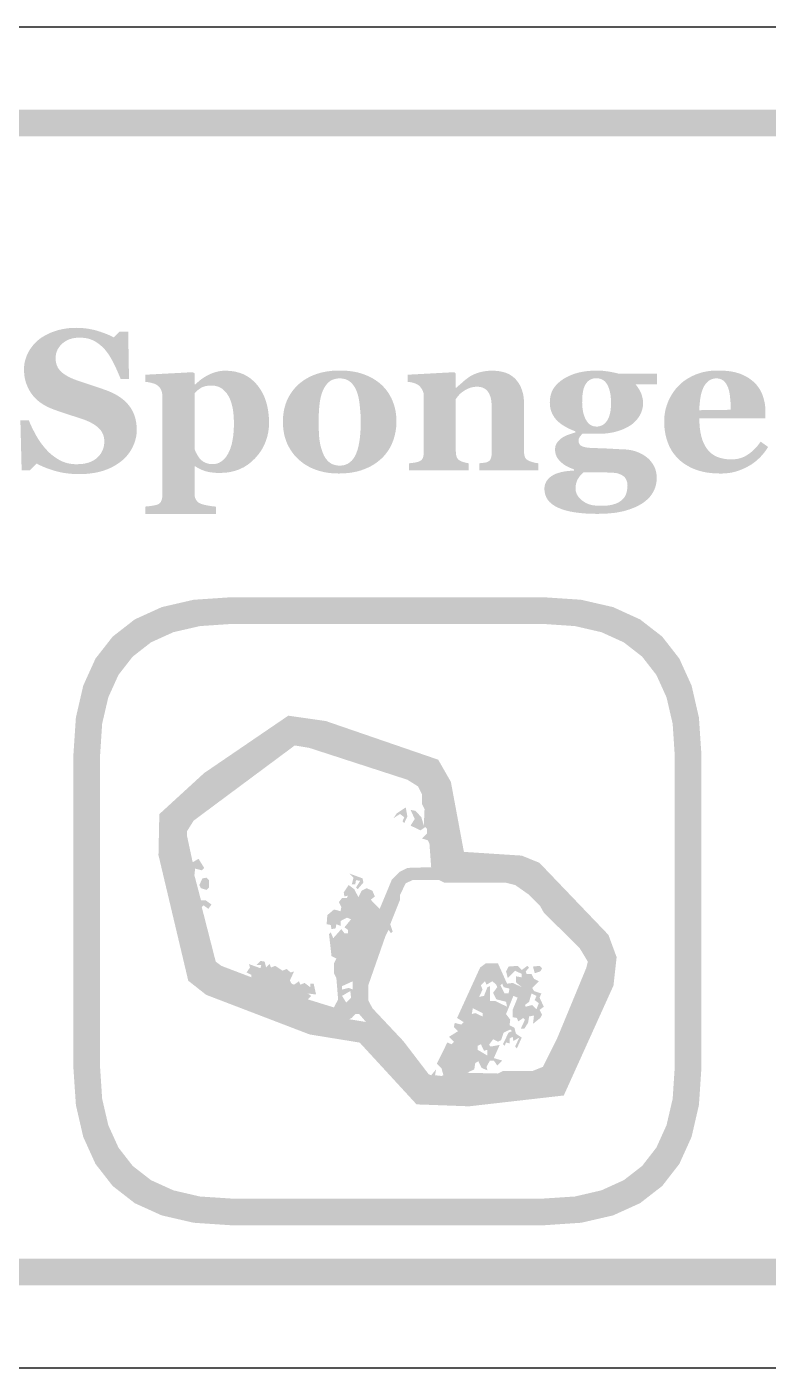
# Model space of a CAD drawing. Header units: millimetres. Extents: x 6 to 294, y 109 to 451.
# Drawn here: x 43 to 54.1, y 268.86 to 288.94 of the extents above; entities that cross this region are included whole.
import ezdxf

# ---------------------------------------------------------------- set-up
doc = ezdxf.new("R2010")
doc.units = ezdxf.units.MM
doc.layers.add('CUT', color=1, linetype='Continuous')
doc.layers.add('RASTER', color=7, linetype='Continuous')

msp = doc.modelspace()

# ---------------------------------------------------------------- hatches: boundary and pattern name
at = {"layer": 'RASTER'}
h = msp.add_hatch(color=7, dxfattribs=at)
h.paths.add_polyline_path([(7.2, 285.501), (7.234, 286.016), (7.337, 286.463), (7.509, 286.841), (7.75, 287.151), (8.059, 287.391), (8.438, 287.563), (8.884, 287.666), (9.4, 287.701), (66.6, 287.701), (67.116, 287.666), (67.563, 287.563), (67.941, 287.391), (68.25, 287.151), (68.491, 286.841), (68.663, 286.463), (68.766, 286.016), (68.8, 285.501), (68.8, 272.301), (68.766, 271.785), (68.663, 271.338), (68.491, 270.96), (68.25, 270.651), (67.941, 270.41), (67.563, 270.238), (67.116, 270.135), (66.6, 270.101), (9.4, 270.101), (8.884, 270.135), (8.438, 270.238), (8.059, 270.41), (7.75, 270.651), (7.509, 270.96), (7.337, 271.338), (7.234, 271.785), (7.2, 272.301)])
h.paths.add_polyline_path([(7.6, 285.501), (7.6, 272.301), (7.628, 271.879), (7.712, 271.513), (7.853, 271.204), (8.05, 270.951), (8.303, 270.754), (8.612, 270.613), (8.978, 270.529), (9.4, 270.501), (66.6, 270.501), (67.022, 270.529), (67.387, 270.613), (67.697, 270.754), (67.95, 270.951), (68.147, 271.204), (68.288, 271.513), (68.372, 271.879), (68.4, 272.301), (68.4, 285.501), (68.372, 285.923), (68.288, 286.288), (68.147, 286.598), (67.95, 286.851), (67.697, 287.048), (67.387, 287.188), (67.022, 287.273), (66.6, 287.301), (9.4, 287.301), (8.978, 287.273), (8.612, 287.188), (8.303, 287.048), (8.05, 286.851), (7.853, 286.598), (7.712, 286.288), (7.628, 285.923), (7.6, 285.501)], flags=0)
for points in [[(43.785, 282.245), (43.737, 282.246), (43.691, 282.248), (43.645, 282.252), (43.601, 282.257), (43.557, 282.263), (43.513, 282.271), (43.471, 282.281), (43.429, 282.292), (43.389, 282.304), (43.35, 282.317), (43.313, 282.33), (43.277, 282.343), (43.243, 282.357), (43.211, 282.372), (43.18, 282.387), (43.15, 282.403), (43.049, 282.301), (42.925, 282.301), (42.906, 283.052), (43.032, 283.052), (43.043, 283.025), (43.054, 282.998), (43.067, 282.97), (43.08, 282.942), (43.094, 282.914), (43.109, 282.885), (43.124, 282.856), (43.14, 282.827), (43.157, 282.797), (43.174, 282.769), (43.192, 282.741), (43.211, 282.714), (43.231, 282.688), (43.251, 282.663), (43.271, 282.638), (43.292, 282.614), (43.315, 282.59), (43.338, 282.567), (43.362, 282.546), (43.387, 282.525), (43.412, 282.506), (43.438, 282.488), (43.465, 282.471), (43.492, 282.455), (43.521, 282.44), (43.55, 282.428), (43.581, 282.417), (43.612, 282.408), (43.645, 282.402), (43.679, 282.397), (43.715, 282.394), (43.751, 282.393), (43.799, 282.395), (43.845, 282.399), (43.887, 282.407), (43.927, 282.417), (43.964, 282.431), (43.997, 282.448), (44.028, 282.468), (44.056, 282.49), (44.081, 282.516), (44.103, 282.542), (44.121, 282.571), (44.136, 282.601), (44.148, 282.632), (44.156, 282.665), (44.161, 282.7), (44.163, 282.736), (44.161, 282.766), (44.157, 282.794), (44.15, 282.822), (44.14, 282.848), (44.127, 282.873), (44.112, 282.896), (44.094, 282.919), (44.073, 282.94), (44.048, 282.961), (44.021, 282.98), (43.991, 282.999), (43.958, 283.017), (43.921, 283.035), (43.882, 283.052), (43.839, 283.068), (43.793, 283.083), (43.763, 283.093), (43.733, 283.102), (43.704, 283.112), (43.675, 283.121), (43.647, 283.13), (43.62, 283.139), (43.593, 283.148), (43.567, 283.156), (43.542, 283.165), (43.516, 283.173), (43.491, 283.182), (43.467, 283.19), (43.443, 283.199), (43.419, 283.208), (43.396, 283.216), (43.373, 283.225), (43.322, 283.247), (43.275, 283.271), (43.231, 283.298), (43.19, 283.327), (43.153, 283.358), (43.119, 283.391), (43.089, 283.426), (43.062, 283.464), (43.038, 283.503), (43.017, 283.544), (43, 283.585), (42.985, 283.628), (42.974, 283.672), (42.966, 283.717), (42.962, 283.764), (42.96, 283.811), (42.961, 283.841), (42.963, 283.871), (42.967, 283.901), (42.973, 283.93), (42.981, 283.959), (42.99, 283.988), (43, 284.017), (43.013, 284.045), (43.027, 284.072), (43.042, 284.099), (43.059, 284.126), (43.078, 284.151), (43.097, 284.176), (43.119, 284.2), (43.142, 284.223), (43.167, 284.246), (43.192, 284.267), (43.218, 284.286), (43.247, 284.304), (43.277, 284.322), (43.309, 284.338), (43.342, 284.354), (43.377, 284.369), (43.414, 284.382), (43.452, 284.395), (43.491, 284.405), (43.531, 284.414), (43.572, 284.422), (43.613, 284.428), (43.655, 284.432), (43.698, 284.434), (43.742, 284.435), (43.785, 284.434), (43.827, 284.432), (43.869, 284.428), (43.91, 284.423), (43.95, 284.416), (43.989, 284.408), (44.028, 284.399), (44.066, 284.387), (44.103, 284.376), (44.137, 284.364), (44.17, 284.352), (44.201, 284.34), (44.229, 284.328), (44.256, 284.316), (44.281, 284.304), (44.303, 284.292), (44.393, 284.379), (44.52, 284.379), (44.532, 283.67), (44.406, 283.67), (44.395, 283.699), (44.383, 283.728), (44.371, 283.757), (44.358, 283.786), (44.345, 283.815), (44.331, 283.845), (44.317, 283.874), (44.302, 283.904), (44.288, 283.933), (44.272, 283.961), (44.257, 283.988), (44.242, 284.013), (44.226, 284.038), (44.21, 284.06), (44.194, 284.082), (44.177, 284.103), (44.159, 284.123), (44.14, 284.143), (44.12, 284.161), (44.1, 284.179), (44.079, 284.195), (44.057, 284.211), (44.035, 284.225), (44.012, 284.238), (43.988, 284.25), (43.963, 284.26), (43.937, 284.269), (43.91, 284.276), (43.882, 284.281), (43.853, 284.285), (43.823, 284.288), (43.792, 284.289), (43.753, 284.287), (43.717, 284.283), (43.681, 284.276), (43.648, 284.266), (43.617, 284.254), (43.587, 284.238), (43.559, 284.22), (43.533, 284.199), (43.51, 284.176), (43.49, 284.152), (43.472, 284.126), (43.458, 284.099), (43.447, 284.071), (43.439, 284.041), (43.435, 284.01), (43.433, 283.978), (43.434, 283.948), (43.439, 283.919), (43.445, 283.891), (43.455, 283.865), (43.467, 283.84), (43.482, 283.817), (43.5, 283.795), (43.52, 283.774), (43.544, 283.755), (43.57, 283.736), (43.599, 283.718), (43.632, 283.7), (43.667, 283.683), (43.706, 283.666), (43.747, 283.651), (43.792, 283.635), (43.819, 283.626), (43.846, 283.617), (43.874, 283.608), (43.901, 283.599), (43.929, 283.589), (43.957, 283.58), (43.985, 283.571), (44.013, 283.562), (44.041, 283.553), (44.068, 283.544), (44.094, 283.535), (44.12, 283.526), (44.144, 283.517), (44.168, 283.509), (44.192, 283.5), (44.214, 283.492), (44.265, 283.47), (44.314, 283.447), (44.359, 283.421), (44.401, 283.394), (44.44, 283.365), (44.475, 283.334), (44.508, 283.3), (44.537, 283.265), (44.563, 283.228), (44.585, 283.189), (44.604, 283.147), (44.62, 283.104), (44.632, 283.058), (44.641, 283.01), (44.646, 282.96), (44.647, 282.907), (44.646, 282.874), (44.644, 282.84), (44.639, 282.807), (44.632, 282.775), (44.623, 282.742), (44.612, 282.71), (44.599, 282.678), (44.584, 282.646), (44.568, 282.616), (44.55, 282.586), (44.531, 282.558), (44.51, 282.531), (44.489, 282.506), (44.465, 282.481), (44.441, 282.459), (44.415, 282.437), (44.385, 282.415), (44.354, 282.394), (44.322, 282.374), (44.288, 282.355), (44.254, 282.338), (44.218, 282.322), (44.181, 282.308), (44.144, 282.295), (44.104, 282.283), (44.063, 282.273), (44.021, 282.265), (43.977, 282.258), (43.931, 282.252), (43.884, 282.248), (43.835, 282.246), (43.785, 282.245)], [(50.658, 282.301), (49.776, 282.301), (49.776, 282.408), (49.783, 282.408), (49.791, 282.409), (49.798, 282.41), (49.807, 282.411), (49.815, 282.412), (49.824, 282.413), (49.834, 282.414), (49.843, 282.415), (49.853, 282.416), (49.862, 282.418), (49.87, 282.419), (49.878, 282.421), (49.885, 282.423), (49.892, 282.425), (49.898, 282.427), (49.903, 282.43), (49.911, 282.434), (49.918, 282.439), (49.924, 282.444), (49.93, 282.449), (49.935, 282.456), (49.94, 282.462), (49.944, 282.469), (49.947, 282.477), (49.95, 282.485), (49.953, 282.494), (49.955, 282.504), (49.957, 282.515), (49.959, 282.526), (49.96, 282.539), (49.96, 282.553), (49.96, 282.567), (49.96, 283.253), (49.96, 283.289), (49.957, 283.323), (49.953, 283.355), (49.947, 283.384), (49.939, 283.411), (49.93, 283.435), (49.918, 283.458), (49.906, 283.478), (49.891, 283.495), (49.875, 283.511), (49.857, 283.524), (49.838, 283.534), (49.817, 283.543), (49.794, 283.549), (49.77, 283.552), (49.744, 283.553), (49.729, 283.553), (49.715, 283.552), (49.701, 283.551), (49.687, 283.549), (49.674, 283.546), (49.66, 283.543), (49.647, 283.54), (49.635, 283.536), (49.622, 283.531), (49.609, 283.526), (49.597, 283.52), (49.585, 283.514), (49.572, 283.507), (49.56, 283.5), (49.548, 283.493), (49.536, 283.484), (49.525, 283.477), (49.515, 283.47), (49.506, 283.462), (49.497, 283.455), (49.489, 283.447), (49.481, 283.44), (49.474, 283.432), (49.468, 283.424), (49.461, 283.417), (49.455, 283.409), (49.449, 283.402), (49.444, 283.395), (49.439, 283.389), (49.434, 283.382), (49.429, 283.376), (49.424, 283.37), (49.424, 282.584), (49.425, 282.571), (49.425, 282.559), (49.426, 282.547), (49.428, 282.536), (49.43, 282.526), (49.433, 282.516), (49.436, 282.507), (49.439, 282.498), (49.443, 282.489), (49.447, 282.482), (49.453, 282.474), (49.458, 282.468), (49.465, 282.461), (49.472, 282.456), (49.479, 282.45), (49.487, 282.446), (49.493, 282.443), (49.5, 282.439), (49.507, 282.436), (49.514, 282.433), (49.521, 282.43), (49.529, 282.428), (49.537, 282.425), (49.546, 282.422), (49.555, 282.42), (49.563, 282.418), (49.572, 282.416), (49.581, 282.414), (49.589, 282.412), (49.598, 282.41), (49.606, 282.409), (49.615, 282.408), (49.615, 282.301), (48.724, 282.301), (48.724, 282.408), (48.733, 282.408), (48.742, 282.409), (48.752, 282.41), (48.761, 282.411), (48.77, 282.412), (48.779, 282.413), (48.789, 282.415), (48.798, 282.416), (48.807, 282.417), (48.816, 282.419), (48.825, 282.42), (48.833, 282.422), (48.84, 282.424), (48.848, 282.426), (48.855, 282.428), (48.862, 282.43), (48.873, 282.434), (48.883, 282.439), (48.893, 282.444), (48.901, 282.45), (48.909, 282.457), (48.916, 282.464), (48.921, 282.471), (48.926, 282.48), (48.93, 282.488), (48.934, 282.498), (48.937, 282.508), (48.939, 282.518), (48.941, 282.53), (48.943, 282.542), (48.944, 282.554), (48.944, 282.567), (48.944, 283.42), (48.943, 283.431), (48.942, 283.443), (48.941, 283.454), (48.938, 283.465), (48.935, 283.476), (48.931, 283.487), (48.926, 283.498), (48.92, 283.509), (48.914, 283.52), (48.908, 283.53), (48.901, 283.54), (48.893, 283.549), (48.885, 283.558), (48.877, 283.566), (48.868, 283.574), (48.859, 283.581), (48.852, 283.585), (48.845, 283.589), (48.837, 283.593), (48.829, 283.597), (48.82, 283.601), (48.812, 283.604), (48.802, 283.607), (48.792, 283.61), (48.782, 283.613), (48.772, 283.616), (48.761, 283.618), (48.75, 283.62), (48.739, 283.622), (48.727, 283.624), (48.716, 283.625), (48.704, 283.626), (48.704, 283.733), (49.402, 283.771), (49.424, 283.75), (49.424, 283.537), (49.43, 283.537), (49.441, 283.547), (49.452, 283.556), (49.463, 283.567), (49.476, 283.577), (49.488, 283.589), (49.502, 283.6), (49.515, 283.612), (49.53, 283.625), (49.544, 283.638), (49.559, 283.649), (49.572, 283.661), (49.586, 283.672), (49.6, 283.682), (49.613, 283.691), (49.626, 283.7), (49.638, 283.709), (49.652, 283.717), (49.667, 283.725), (49.684, 283.733), (49.701, 283.741), (49.719, 283.748), (49.738, 283.755), (49.759, 283.762), (49.78, 283.769), (49.802, 283.774), (49.825, 283.779), (49.848, 283.784), (49.871, 283.787), (49.895, 283.79), (49.919, 283.792), (49.943, 283.793), (49.968, 283.793), (50.026, 283.791), (50.08, 283.785), (50.13, 283.774), (50.177, 283.76), (50.22, 283.741), (50.259, 283.717), (50.294, 283.69), (50.326, 283.658), (50.354, 283.623), (50.378, 283.585), (50.399, 283.544), (50.415, 283.5), (50.429, 283.454), (50.438, 283.405), (50.443, 283.353), (50.445, 283.298), (50.445, 282.581), (50.446, 282.567), (50.446, 282.555), (50.448, 282.543), (50.449, 282.532), (50.452, 282.521), (50.454, 282.512), (50.458, 282.503), (50.461, 282.494), (50.466, 282.486), (50.471, 282.479), (50.477, 282.472), (50.484, 282.465), (50.492, 282.459), (50.501, 282.453), (50.511, 282.448), (50.521, 282.443), (50.528, 282.44), (50.534, 282.438), (50.541, 282.435), (50.548, 282.433), (50.555, 282.43), (50.563, 282.428), (50.571, 282.425), (50.579, 282.422), (50.588, 282.42), (50.597, 282.418), (50.607, 282.416), (50.616, 282.414), (50.626, 282.412), (50.636, 282.41), (50.647, 282.409), (50.658, 282.408)]]:
    msp.add_hatch(color=7, dxfattribs=at).paths.add_polyline_path(points)
h = msp.add_hatch(color=7, dxfattribs=at)
h.paths.add_polyline_path([(46.628, 283.014), (46.625, 282.938), (46.615, 282.865), (46.599, 282.795), (46.576, 282.727), (46.547, 282.662), (46.512, 282.6), (46.47, 282.541), (46.421, 282.484), (46.368, 282.432), (46.311, 282.387), (46.251, 282.349), (46.187, 282.318), (46.12, 282.294), (46.05, 282.277), (45.976, 282.266), (45.898, 282.263), (45.864, 282.263), (45.831, 282.264), (45.8, 282.267), (45.771, 282.27), (45.743, 282.274), (45.717, 282.279), (45.693, 282.285), (45.67, 282.291), (45.648, 282.299), (45.628, 282.306), (45.608, 282.314), (45.59, 282.323), (45.572, 282.332), (45.555, 282.341), (45.54, 282.351), (45.525, 282.361), (45.513, 282.361), (45.513, 281.949), (45.514, 281.937), (45.515, 281.924), (45.516, 281.913), (45.519, 281.901), (45.522, 281.89), (45.526, 281.88), (45.531, 281.87), (45.536, 281.86), (45.542, 281.851), (45.548, 281.842), (45.555, 281.834), (45.563, 281.827), (45.571, 281.82), (45.58, 281.814), (45.59, 281.809), (45.6, 281.804), (45.61, 281.8), (45.621, 281.796), (45.634, 281.793), (45.647, 281.789), (45.662, 281.785), (45.677, 281.782), (45.694, 281.778), (45.712, 281.775), (45.729, 281.772), (45.746, 281.769), (45.763, 281.766), (45.778, 281.764), (45.793, 281.762), (45.807, 281.761), (45.82, 281.76), (45.833, 281.759), (45.833, 281.65), (44.775, 281.65), (44.775, 281.759), (44.784, 281.76), (44.794, 281.761), (44.805, 281.762), (44.816, 281.763), (44.828, 281.764), (44.841, 281.766), (44.854, 281.768), (44.867, 281.77), (44.881, 281.772), (44.893, 281.774), (44.905, 281.776), (44.916, 281.778), (44.926, 281.78), (44.935, 281.782), (44.943, 281.784), (44.951, 281.787), (44.962, 281.791), (44.972, 281.796), (44.982, 281.802), (44.99, 281.808), (44.998, 281.816), (45.004, 281.824), (45.01, 281.832), (45.014, 281.842), (45.018, 281.851), (45.022, 281.862), (45.025, 281.872), (45.027, 281.883), (45.029, 281.894), (45.03, 281.906), (45.031, 281.918), (45.031, 281.93), (45.031, 283.429), (45.03, 283.441), (45.028, 283.452), (45.026, 283.463), (45.023, 283.474), (45.02, 283.485), (45.017, 283.495), (45.013, 283.504), (45.009, 283.514), (45.004, 283.523), (44.998, 283.531), (44.992, 283.54), (44.985, 283.548), (44.977, 283.556), (44.969, 283.564), (44.96, 283.571), (44.951, 283.578), (44.943, 283.583), (44.935, 283.587), (44.926, 283.591), (44.917, 283.596), (44.907, 283.599), (44.896, 283.603), (44.885, 283.606), (44.873, 283.61), (44.861, 283.613), (44.849, 283.615), (44.837, 283.618), (44.825, 283.62), (44.813, 283.622), (44.801, 283.624), (44.79, 283.625), (44.778, 283.626), (44.778, 283.733), (45.491, 283.771), (45.513, 283.752), (45.513, 283.59), (45.525, 283.587), (45.549, 283.611), (45.575, 283.633), (45.6, 283.654), (45.627, 283.674), (45.654, 283.692), (45.682, 283.709), (45.71, 283.725), (45.74, 283.739), (45.769, 283.752), (45.798, 283.763), (45.828, 283.772), (45.857, 283.78), (45.886, 283.786), (45.915, 283.79), (45.944, 283.793), (45.973, 283.793), (46.047, 283.79), (46.117, 283.78), (46.183, 283.763), (46.245, 283.74), (46.302, 283.71), (46.356, 283.673), (46.406, 283.629), (46.452, 283.579), (46.493, 283.523), (46.529, 283.463), (46.559, 283.399), (46.584, 283.33), (46.603, 283.258), (46.617, 283.181), (46.625, 283.1), (46.628, 283.014)])
h.paths.add_polyline_path([(46.102, 283.008), (46.102, 283.036), (46.101, 283.063), (46.1, 283.089), (46.098, 283.116), (46.096, 283.142), (46.093, 283.168), (46.09, 283.193), (46.086, 283.219), (46.082, 283.243), (46.076, 283.267), (46.07, 283.291), (46.064, 283.314), (46.056, 283.336), (46.048, 283.357), (46.039, 283.378), (46.029, 283.398), (46.019, 283.417), (46.007, 283.435), (45.996, 283.453), (45.983, 283.469), (45.969, 283.484), (45.955, 283.498), (45.94, 283.512), (45.924, 283.524), (45.907, 283.535), (45.89, 283.544), (45.871, 283.553), (45.852, 283.559), (45.831, 283.564), (45.81, 283.568), (45.788, 283.57), (45.765, 283.571), (45.742, 283.57), (45.72, 283.569), (45.699, 283.566), (45.679, 283.563), (45.661, 283.558), (45.644, 283.552), (45.628, 283.546), (45.613, 283.538), (45.599, 283.529), (45.585, 283.52), (45.572, 283.51), (45.559, 283.5), (45.547, 283.489), (45.535, 283.477), (45.524, 283.465), (45.513, 283.452), (45.513, 282.622), (45.516, 282.614), (45.519, 282.606), (45.522, 282.597), (45.526, 282.588), (45.53, 282.578), (45.535, 282.568), (45.541, 282.557), (45.547, 282.546), (45.553, 282.535), (45.559, 282.524), (45.566, 282.514), (45.572, 282.505), (45.578, 282.496), (45.584, 282.487), (45.59, 282.479), (45.597, 282.472), (45.606, 282.463), (45.616, 282.454), (45.626, 282.445), (45.636, 282.438), (45.646, 282.431), (45.657, 282.424), (45.669, 282.419), (45.68, 282.414), (45.692, 282.409), (45.704, 282.405), (45.717, 282.402), (45.729, 282.399), (45.742, 282.397), (45.755, 282.396), (45.769, 282.395), (45.783, 282.395), (45.818, 282.397), (45.852, 282.404), (45.883, 282.416), (45.913, 282.434), (45.941, 282.455), (45.968, 282.482), (45.992, 282.514), (46.015, 282.551), (46.035, 282.592), (46.053, 282.638), (46.068, 282.688), (46.08, 282.743), (46.09, 282.802), (46.097, 282.867), (46.101, 282.935), (46.102, 283.008)], flags=0)
h = msp.add_hatch(color=7, dxfattribs=at)
h.paths.add_polyline_path([(48.313, 283.581), (48.339, 283.555), (48.363, 283.528), (48.387, 283.5), (48.408, 283.47), (48.428, 283.439), (48.446, 283.407), (48.463, 283.374), (48.478, 283.339), (48.491, 283.304), (48.503, 283.268), (48.513, 283.231), (48.521, 283.193), (48.527, 283.154), (48.532, 283.115), (48.534, 283.075), (48.535, 283.035), (48.534, 282.994), (48.532, 282.955), (48.527, 282.915), (48.521, 282.877), (48.513, 282.839), (48.503, 282.801), (48.492, 282.764), (48.479, 282.728), (48.464, 282.692), (48.447, 282.658), (48.429, 282.625), (48.409, 282.594), (48.388, 282.564), (48.365, 282.535), (48.34, 282.507), (48.314, 282.481), (48.284, 282.454), (48.253, 282.429), (48.221, 282.406), (48.187, 282.384), (48.152, 282.364), (48.115, 282.345), (48.077, 282.328), (48.038, 282.313), (47.997, 282.299), (47.955, 282.287), (47.911, 282.277), (47.866, 282.269), (47.819, 282.262), (47.771, 282.258), (47.722, 282.255), (47.671, 282.254), (47.627, 282.255), (47.583, 282.257), (47.541, 282.261), (47.499, 282.267), (47.459, 282.274), (47.419, 282.283), (47.38, 282.293), (47.342, 282.305), (47.305, 282.319), (47.269, 282.334), (47.234, 282.351), (47.201, 282.369), (47.168, 282.389), (47.136, 282.411), (47.106, 282.434), (47.076, 282.459), (47.049, 282.484), (47.023, 282.511), (46.999, 282.539), (46.977, 282.569), (46.955, 282.6), (46.936, 282.632), (46.917, 282.666), (46.9, 282.701), (46.885, 282.738), (46.872, 282.776), (46.861, 282.814), (46.852, 282.854), (46.845, 282.895), (46.84, 282.937), (46.837, 282.98), (46.836, 283.024), (46.837, 283.068), (46.839, 283.11), (46.844, 283.151), (46.85, 283.191), (46.858, 283.229), (46.868, 283.266), (46.879, 283.302), (46.892, 283.337), (46.907, 283.371), (46.924, 283.404), (46.943, 283.436), (46.963, 283.467), (46.985, 283.497), (47.009, 283.526), (47.034, 283.554), (47.062, 283.581), (47.089, 283.606), (47.119, 283.629), (47.15, 283.651), (47.183, 283.672), (47.217, 283.691), (47.253, 283.709), (47.29, 283.725), (47.329, 283.74), (47.369, 283.753), (47.411, 283.765), (47.453, 283.774), (47.497, 283.782), (47.542, 283.788), (47.588, 283.793), (47.636, 283.796), (47.684, 283.796), (47.735, 283.796), (47.784, 283.793), (47.831, 283.788), (47.877, 283.782), (47.921, 283.774), (47.964, 283.765), (48.005, 283.753), (48.045, 283.74), (48.083, 283.725), (48.12, 283.709), (48.156, 283.691), (48.19, 283.672), (48.223, 283.651), (48.254, 283.629), (48.284, 283.606), (48.313, 283.581)])
h.paths.add_polyline_path([(47.938, 282.566), (47.945, 282.587), (47.953, 282.609), (47.959, 282.632), (47.966, 282.657), (47.971, 282.682), (47.976, 282.709), (47.981, 282.736), (47.985, 282.765), (47.989, 282.795), (47.992, 282.826), (47.994, 282.858), (47.997, 282.892), (47.998, 282.927), (48, 282.962), (48, 282.999), (48, 283.038), (48, 283.064), (48, 283.091), (47.998, 283.119), (47.997, 283.147), (47.995, 283.177), (47.992, 283.208), (47.989, 283.239), (47.986, 283.272), (47.982, 283.304), (47.978, 283.334), (47.973, 283.363), (47.968, 283.39), (47.962, 283.415), (47.956, 283.438), (47.949, 283.46), (47.942, 283.48), (47.933, 283.502), (47.923, 283.524), (47.912, 283.544), (47.9, 283.562), (47.887, 283.58), (47.874, 283.596), (47.86, 283.611), (47.844, 283.625), (47.828, 283.637), (47.811, 283.648), (47.793, 283.657), (47.774, 283.665), (47.754, 283.67), (47.733, 283.674), (47.71, 283.677), (47.687, 283.678), (47.662, 283.677), (47.638, 283.674), (47.615, 283.67), (47.593, 283.663), (47.573, 283.655), (47.554, 283.646), (47.537, 283.634), (47.521, 283.621), (47.506, 283.606), (47.491, 283.59), (47.478, 283.573), (47.466, 283.555), (47.454, 283.536), (47.443, 283.516), (47.434, 283.495), (47.425, 283.473), (47.417, 283.451), (47.411, 283.429), (47.404, 283.406), (47.399, 283.382), (47.394, 283.357), (47.389, 283.331), (47.386, 283.305), (47.382, 283.277), (47.38, 283.249), (47.377, 283.22), (47.375, 283.192), (47.374, 283.163), (47.372, 283.133), (47.371, 283.104), (47.371, 283.074), (47.371, 283.043), (47.371, 283.004), (47.371, 282.967), (47.372, 282.931), (47.373, 282.898), (47.375, 282.865), (47.376, 282.835), (47.378, 282.806), (47.381, 282.779), (47.384, 282.753), (47.388, 282.727), (47.393, 282.7), (47.398, 282.674), (47.405, 282.648), (47.413, 282.622), (47.421, 282.595), (47.431, 282.569), (47.44, 282.547), (47.449, 282.526), (47.46, 282.506), (47.472, 282.488), (47.484, 282.47), (47.498, 282.454), (47.512, 282.439), (47.527, 282.425), (47.544, 282.413), (47.561, 282.402), (47.579, 282.393), (47.599, 282.386), (47.619, 282.38), (47.641, 282.376), (47.663, 282.373), (47.687, 282.373), (47.709, 282.373), (47.729, 282.376), (47.749, 282.379), (47.769, 282.385), (47.787, 282.392), (47.805, 282.4), (47.822, 282.41), (47.838, 282.422), (47.853, 282.435), (47.868, 282.449), (47.881, 282.465), (47.894, 282.482), (47.906, 282.501), (47.918, 282.521), (47.928, 282.543), (47.938, 282.566)], flags=0)
h = msp.add_hatch(color=7, dxfattribs=at)
h.paths.add_polyline_path([(52.435, 283.59), (52.112, 283.59), (52.126, 283.574), (52.139, 283.557), (52.151, 283.54), (52.162, 283.524), (52.173, 283.506), (52.182, 283.489), (52.19, 283.471), (52.198, 283.454), (52.205, 283.436), (52.21, 283.417), (52.215, 283.399), (52.219, 283.38), (52.223, 283.362), (52.225, 283.343), (52.226, 283.324), (52.227, 283.304), (52.226, 283.279), (52.223, 283.254), (52.219, 283.23), (52.213, 283.206), (52.205, 283.183), (52.196, 283.16), (52.185, 283.137), (52.172, 283.115), (52.158, 283.093), (52.143, 283.072), (52.127, 283.053), (52.11, 283.034), (52.091, 283.017), (52.072, 283), (52.052, 282.985), (52.03, 282.97), (52.007, 282.956), (51.984, 282.943), (51.959, 282.931), (51.933, 282.919), (51.907, 282.909), (51.879, 282.899), (51.85, 282.889), (51.821, 282.881), (51.79, 282.873), (51.759, 282.867), (51.728, 282.861), (51.696, 282.857), (51.663, 282.853), (51.629, 282.851), (51.595, 282.849), (51.56, 282.849), (51.321, 282.849), (51.317, 282.845), (51.312, 282.841), (51.308, 282.837), (51.303, 282.832), (51.298, 282.826), (51.293, 282.82), (51.288, 282.814), (51.282, 282.807), (51.277, 282.8), (51.273, 282.793), (51.27, 282.786), (51.267, 282.779), (51.264, 282.772), (51.263, 282.765), (51.262, 282.759), (51.261, 282.752), (51.262, 282.736), (51.264, 282.722), (51.268, 282.709), (51.274, 282.697), (51.281, 282.687), (51.29, 282.678), (51.3, 282.669), (51.313, 282.663), (51.327, 282.657), (51.343, 282.652), (51.363, 282.647), (51.385, 282.643), (51.409, 282.64), (51.436, 282.638), (51.466, 282.636), (51.499, 282.635), (51.532, 282.634), (51.565, 282.633), (51.599, 282.632), (51.633, 282.631), (51.666, 282.629), (51.7, 282.628), (51.734, 282.626), (51.768, 282.624), (51.801, 282.622), (51.831, 282.62), (51.859, 282.619), (51.885, 282.617), (51.908, 282.616), (51.929, 282.615), (51.947, 282.615), (51.963, 282.614), (51.984, 282.613), (52.005, 282.61), (52.026, 282.607), (52.047, 282.603), (52.069, 282.599), (52.09, 282.593), (52.11, 282.587), (52.131, 282.58), (52.152, 282.572), (52.172, 282.564), (52.191, 282.555), (52.209, 282.545), (52.227, 282.535), (52.244, 282.525), (52.261, 282.513), (52.276, 282.501), (52.293, 282.488), (52.309, 282.474), (52.324, 282.459), (52.338, 282.443), (52.351, 282.426), (52.364, 282.409), (52.376, 282.39), (52.388, 282.37), (52.398, 282.35), (52.407, 282.329), (52.414, 282.307), (52.421, 282.284), (52.425, 282.261), (52.429, 282.237), (52.431, 282.212), (52.432, 282.187), (52.431, 282.159), (52.428, 282.132), (52.424, 282.105), (52.418, 282.079), (52.411, 282.053), (52.402, 282.027), (52.391, 282.002), (52.378, 281.977), (52.364, 281.953), (52.348, 281.93), (52.33, 281.907), (52.311, 281.886), (52.289, 281.865), (52.266, 281.845), (52.241, 281.825), (52.215, 281.807), (52.185, 281.789), (52.154, 281.772), (52.122, 281.756), (52.088, 281.741), (52.052, 281.727), (52.015, 281.714), (51.977, 281.702), (51.937, 281.691), (51.896, 281.682), (51.852, 281.673), (51.805, 281.666), (51.756, 281.661), (51.705, 281.656), (51.651, 281.653), (51.595, 281.651), (51.537, 281.65), (51.443, 281.652), (51.356, 281.656), (51.274, 281.664), (51.198, 281.674), (51.127, 281.687), (51.063, 281.703), (51.004, 281.722), (50.951, 281.744), (50.904, 281.769), (50.863, 281.797), (50.828, 281.828), (50.8, 281.861), (50.778, 281.898), (50.763, 281.938), (50.753, 281.98), (50.75, 282.025), (50.752, 282.054), (50.757, 282.081), (50.765, 282.106), (50.777, 282.131), (50.792, 282.154), (50.811, 282.176), (50.833, 282.197), (50.858, 282.216), (50.887, 282.233), (50.92, 282.249), (50.957, 282.262), (50.997, 282.274), (51.041, 282.283), (51.089, 282.29), (51.14, 282.295), (51.195, 282.298), (51.195, 282.315), (51.163, 282.327), (51.132, 282.34), (51.103, 282.354), (51.075, 282.368), (51.05, 282.384), (51.027, 282.4), (51.005, 282.418), (50.985, 282.436), (50.967, 282.456), (50.952, 282.476), (50.939, 282.496), (50.929, 282.518), (50.92, 282.54), (50.914, 282.563), (50.911, 282.587), (50.91, 282.611), (50.91, 282.626), (50.912, 282.641), (50.914, 282.655), (50.917, 282.668), (50.921, 282.681), (50.927, 282.693), (50.933, 282.704), (50.94, 282.715), (50.947, 282.726), (50.956, 282.736), (50.965, 282.746), (50.974, 282.755), (50.984, 282.764), (50.994, 282.773), (51.005, 282.782), (51.017, 282.79), (51.027, 282.797), (51.038, 282.803), (51.05, 282.81), (51.062, 282.816), (51.075, 282.822), (51.088, 282.827), (51.102, 282.833), (51.116, 282.838), (51.131, 282.842), (51.144, 282.847), (51.157, 282.851), (51.17, 282.855), (51.182, 282.859), (51.193, 282.863), (51.204, 282.866), (51.214, 282.869), (51.214, 282.885), (51.167, 282.904), (51.122, 282.924), (51.081, 282.945), (51.043, 282.967), (51.008, 282.989), (50.977, 283.013), (50.948, 283.038), (50.924, 283.064), (50.902, 283.091), (50.883, 283.12), (50.867, 283.15), (50.854, 283.181), (50.844, 283.214), (50.836, 283.249), (50.832, 283.284), (50.831, 283.322), (50.834, 283.374), (50.843, 283.424), (50.858, 283.471), (50.88, 283.516), (50.908, 283.557), (50.942, 283.596), (50.983, 283.632), (51.029, 283.666), (51.08, 283.696), (51.135, 283.722), (51.193, 283.745), (51.254, 283.763), (51.319, 283.777), (51.387, 283.787), (51.458, 283.793), (51.532, 283.795), (51.557, 283.795), (51.582, 283.794), (51.606, 283.793), (51.63, 283.791), (51.654, 283.788), (51.678, 283.785), (51.701, 283.782), (51.725, 283.778), (51.747, 283.774), (51.769, 283.77), (51.788, 283.766), (51.807, 283.762), (51.824, 283.758), (51.839, 283.755), (51.853, 283.751), (51.866, 283.748), (52.435, 283.748)])
h.paths.add_polyline_path([(51.748, 283.31), (51.747, 283.352), (51.744, 283.391), (51.74, 283.429), (51.734, 283.464), (51.726, 283.496), (51.717, 283.527), (51.706, 283.555), (51.693, 283.581), (51.679, 283.604), (51.663, 283.625), (51.644, 283.642), (51.625, 283.656), (51.603, 283.667), (51.579, 283.674), (51.554, 283.679), (51.526, 283.681), (51.512, 283.68), (51.499, 283.679), (51.486, 283.677), (51.473, 283.674), (51.461, 283.67), (51.449, 283.665), (51.438, 283.66), (51.427, 283.654), (51.416, 283.646), (51.407, 283.639), (51.397, 283.63), (51.388, 283.62), (51.38, 283.61), (51.372, 283.599), (51.365, 283.588), (51.358, 283.575), (51.352, 283.562), (51.346, 283.549), (51.341, 283.535), (51.337, 283.521), (51.333, 283.506), (51.33, 283.491), (51.327, 283.475), (51.324, 283.459), (51.322, 283.442), (51.32, 283.425), (51.319, 283.408), (51.318, 283.391), (51.317, 283.374), (51.316, 283.357), (51.316, 283.339), (51.315, 283.322), (51.316, 283.283), (51.319, 283.246), (51.323, 283.21), (51.329, 283.176), (51.337, 283.145), (51.347, 283.114), (51.358, 283.086), (51.371, 283.06), (51.386, 283.036), (51.402, 283.015), (51.419, 282.997), (51.438, 282.983), (51.459, 282.971), (51.481, 282.963), (51.504, 282.959), (51.529, 282.957), (51.555, 282.958), (51.579, 282.963), (51.601, 282.97), (51.622, 282.98), (51.642, 282.993), (51.66, 283.009), (51.676, 283.028), (51.691, 283.049), (51.704, 283.074), (51.716, 283.1), (51.726, 283.129), (51.733, 283.161), (51.74, 283.194), (51.744, 283.231), (51.747, 283.269), (51.748, 283.31)], flags=0)
h.paths.add_polyline_path([(51.994, 282.08), (51.993, 282.092), (51.992, 282.104), (51.99, 282.117), (51.987, 282.129), (51.983, 282.142), (51.978, 282.154), (51.972, 282.166), (51.966, 282.178), (51.958, 282.19), (51.948, 282.202), (51.935, 282.213), (51.921, 282.223), (51.904, 282.233), (51.885, 282.242), (51.864, 282.25), (51.841, 282.258), (51.827, 282.26), (51.811, 282.262), (51.792, 282.264), (51.772, 282.266), (51.749, 282.267), (51.724, 282.268), (51.697, 282.269), (51.668, 282.27), (51.636, 282.271), (51.602, 282.271), (51.564, 282.272), (51.524, 282.272), (51.481, 282.273), (51.436, 282.273), (51.387, 282.273), (51.336, 282.273), (51.323, 282.262), (51.311, 282.25), (51.3, 282.238), (51.289, 282.225), (51.278, 282.212), (51.269, 282.198), (51.259, 282.184), (51.25, 282.169), (51.242, 282.154), (51.235, 282.137), (51.229, 282.12), (51.224, 282.103), (51.221, 282.084), (51.218, 282.065), (51.216, 282.045), (51.216, 282.024), (51.216, 282.015), (51.217, 282.005), (51.219, 281.995), (51.221, 281.985), (51.224, 281.975), (51.227, 281.965), (51.232, 281.954), (51.236, 281.943), (51.242, 281.932), (51.248, 281.922), (51.255, 281.911), (51.263, 281.901), (51.271, 281.891), (51.28, 281.881), (51.29, 281.871), (51.301, 281.861), (51.314, 281.851), (51.327, 281.841), (51.341, 281.832), (51.355, 281.823), (51.369, 281.815), (51.384, 281.808), (51.399, 281.801), (51.415, 281.795), (51.432, 281.789), (51.451, 281.784), (51.471, 281.78), (51.494, 281.777), (51.519, 281.774), (51.546, 281.772), (51.575, 281.771), (51.605, 281.771), (51.651, 281.772), (51.694, 281.775), (51.735, 281.781), (51.772, 281.789), (51.807, 281.799), (51.839, 281.812), (51.868, 281.827), (51.894, 281.844), (51.917, 281.863), (51.938, 281.886), (51.955, 281.911), (51.969, 281.939), (51.98, 281.97), (51.987, 282.004), (51.992, 282.04), (51.994, 282.08)], flags=0)
h = msp.add_hatch(color=7, dxfattribs=at)
h.paths.add_polyline_path([(54.099, 282.651), (54.085, 282.63), (54.072, 282.61), (54.057, 282.59), (54.042, 282.57), (54.026, 282.55), (54.01, 282.531), (53.993, 282.512), (53.975, 282.493), (53.956, 282.475), (53.937, 282.458), (53.918, 282.441), (53.897, 282.425), (53.876, 282.409), (53.855, 282.394), (53.833, 282.38), (53.81, 282.367), (53.785, 282.353), (53.761, 282.341), (53.736, 282.329), (53.711, 282.318), (53.687, 282.308), (53.662, 282.298), (53.637, 282.29), (53.612, 282.282), (53.586, 282.276), (53.56, 282.27), (53.532, 282.265), (53.504, 282.261), (53.474, 282.258), (53.444, 282.256), (53.413, 282.254), (53.381, 282.254), (53.328, 282.255), (53.276, 282.258), (53.227, 282.263), (53.179, 282.269), (53.133, 282.278), (53.089, 282.289), (53.047, 282.301), (53.007, 282.315), (52.968, 282.331), (52.931, 282.349), (52.896, 282.368), (52.863, 282.388), (52.831, 282.409), (52.801, 282.432), (52.773, 282.456), (52.747, 282.481), (52.722, 282.508), (52.699, 282.535), (52.677, 282.564), (52.657, 282.594), (52.639, 282.626), (52.622, 282.658), (52.607, 282.692), (52.594, 282.726), (52.582, 282.762), (52.571, 282.799), (52.563, 282.836), (52.556, 282.874), (52.55, 282.912), (52.546, 282.952), (52.544, 282.992), (52.543, 283.033), (52.544, 283.07), (52.546, 283.107), (52.551, 283.144), (52.557, 283.18), (52.564, 283.215), (52.574, 283.25), (52.585, 283.285), (52.598, 283.32), (52.612, 283.353), (52.628, 283.386), (52.646, 283.418), (52.664, 283.449), (52.685, 283.479), (52.706, 283.508), (52.729, 283.536), (52.754, 283.563), (52.78, 283.589), (52.807, 283.613), (52.836, 283.636), (52.867, 283.658), (52.899, 283.678), (52.933, 283.697), (52.968, 283.715), (53.005, 283.732), (53.044, 283.747), (53.083, 283.76), (53.124, 283.771), (53.166, 283.78), (53.209, 283.787), (53.253, 283.792), (53.298, 283.795), (53.344, 283.796), (53.394, 283.796), (53.442, 283.793), (53.488, 283.789), (53.531, 283.784), (53.572, 283.777), (53.611, 283.768), (53.647, 283.758), (53.681, 283.747), (53.713, 283.734), (53.744, 283.719), (53.774, 283.704), (53.802, 283.687), (53.828, 283.669), (53.853, 283.65), (53.877, 283.63), (53.899, 283.609), (53.92, 283.588), (53.938, 283.565), (53.956, 283.542), (53.972, 283.518), (53.986, 283.493), (53.999, 283.467), (54.011, 283.44), (54.021, 283.412), (54.03, 283.383), (54.038, 283.354), (54.044, 283.325), (54.05, 283.296), (54.054, 283.266), (54.057, 283.235), (54.058, 283.205), (54.059, 283.174), (54.059, 283.079), (53.069, 283.079), (53.071, 283.006), (53.076, 282.937), (53.085, 282.874), (53.098, 282.814), (53.114, 282.759), (53.134, 282.709), (53.157, 282.663), (53.185, 282.622), (53.216, 282.585), (53.251, 282.553), (53.291, 282.526), (53.334, 282.504), (53.382, 282.487), (53.435, 282.475), (53.491, 282.467), (53.552, 282.465), (53.586, 282.466), (53.619, 282.47), (53.652, 282.475), (53.683, 282.484), (53.713, 282.494), (53.743, 282.507), (53.772, 282.523), (53.8, 282.54), (53.827, 282.56), (53.853, 282.581), (53.878, 282.603), (53.902, 282.626), (53.925, 282.65), (53.946, 282.676), (53.967, 282.703), (53.987, 282.731)])
h.paths.add_polyline_path([(53.539, 283.208), (53.539, 283.23), (53.539, 283.252), (53.538, 283.274), (53.537, 283.297), (53.536, 283.319), (53.534, 283.342), (53.532, 283.365), (53.53, 283.388), (53.528, 283.41), (53.525, 283.432), (53.522, 283.452), (53.518, 283.472), (53.514, 283.49), (53.51, 283.507), (53.505, 283.523), (53.5, 283.539), (53.493, 283.555), (53.486, 283.571), (53.478, 283.585), (53.47, 283.599), (53.461, 283.611), (53.452, 283.623), (53.442, 283.633), (53.431, 283.643), (53.42, 283.651), (53.408, 283.658), (53.396, 283.664), (53.383, 283.669), (53.369, 283.673), (53.354, 283.676), (53.338, 283.677), (53.322, 283.678), (53.295, 283.676), (53.269, 283.671), (53.244, 283.662), (53.221, 283.649), (53.199, 283.633), (53.179, 283.613), (53.16, 283.59), (53.142, 283.563), (53.126, 283.533), (53.112, 283.498), (53.1, 283.459), (53.09, 283.416), (53.082, 283.369), (53.076, 283.317), (53.071, 283.261), (53.069, 283.202)], flags=0)
h = msp.add_hatch(color=7, dxfattribs=at)
h.paths.add_polyline_path([(43.7, 278.051), (43.737, 278.602), (43.847, 279.079), (44.03, 279.483), (44.288, 279.813), (44.618, 280.07), (45.022, 280.254), (45.499, 280.364), (46.05, 280.401), (50.75, 280.401), (51.301, 280.364), (51.778, 280.254), (52.182, 280.07), (52.513, 279.813), (52.77, 279.483), (52.953, 279.079), (53.063, 278.602), (53.1, 278.051), (53.1, 273.351), (53.063, 272.8), (52.953, 272.323), (52.77, 271.919), (52.513, 271.588), (52.182, 271.331), (51.778, 271.148), (51.301, 271.038), (50.75, 271.001), (46.05, 271.001), (45.499, 271.038), (45.022, 271.148), (44.618, 271.331), (44.288, 271.588), (44.03, 271.919), (43.847, 272.323), (43.737, 272.8), (43.7, 273.351)])
h.paths.add_polyline_path([(44.1, 278.051), (44.1, 273.351), (44.13, 272.894), (44.222, 272.498), (44.374, 272.163), (44.588, 271.888), (44.862, 271.675), (45.197, 271.523), (45.593, 271.431), (46.05, 271.401), (50.75, 271.401), (51.207, 271.431), (51.603, 271.523), (51.938, 271.675), (52.213, 271.888), (52.426, 272.163), (52.578, 272.498), (52.67, 272.894), (52.7, 273.351), (52.7, 278.051), (52.67, 278.508), (52.578, 278.904), (52.426, 279.239), (52.213, 279.513), (51.938, 279.727), (51.603, 279.879), (51.207, 279.97), (50.75, 280.001), (46.05, 280.001), (45.593, 279.97), (45.197, 279.879), (44.862, 279.727), (44.587, 279.513), (44.374, 279.239), (44.222, 278.904), (44.13, 278.508), (44.1, 278.051)], flags=0)
h = msp.add_hatch(color=7, dxfattribs=at)
h.paths.add_polyline_path([(46.916, 278.629), (47.48, 278.548), (49.16, 277.97), (49.35, 277.638), (49.545, 276.59), (50.41, 276.534), (50.675, 276.427), (51.708, 275.348), (51.831, 275.014), (51.784, 274.589), (51.04, 272.943), (49.622, 272.781), (48.836, 272.81), (47.985, 273.735), (47.235, 273.857), (45.687, 274.45), (45.419, 274.661), (44.973, 276.542), (44.986, 277.155), (45.657, 277.77)])
h.paths.add_polyline_path([(46.994, 278.294), (45.856, 277.518), (45.303, 277.012), (45.294, 276.576), (45.705, 274.844), (45.847, 274.732), (47.319, 274.167), (48.146, 274.033), (48.981, 273.125), (49.609, 273.102), (50.823, 273.241), (51.471, 274.674), (51.505, 274.974), (51.43, 275.175), (50.491, 276.156), (50.338, 276.218), (49.276, 276.287), (49.045, 277.526), (48.942, 277.707), (47.405, 278.236), (46.994, 278.294)], flags=0)
h = msp.add_hatch(color=7, dxfattribs=at)
h.paths.add_polyline_path([(47.024, 278.392), (47.087, 278.403), (47.6, 278.256), (48.809, 277.853), (49.004, 277.754), (49.139, 277.486), (49.311, 276.339), (50.312, 276.314), (50.47, 276.251), (50.763, 275.995), (50.887, 275.826), (51.422, 275.298), (51.532, 275.152), (51.595, 275.031), (51.595, 274.811), (50.873, 273.151), (50.605, 273.088), (49.726, 273.052), (49.652, 273.015), (48.993, 273.015), (48.725, 273.261), (48.674, 273.356), (48.505, 273.517), (48.454, 273.613), (47.977, 274.162), (47.919, 274.162), (47.867, 274.104), (47.673, 274.005), (47.453, 274.041), (45.914, 274.628), (45.72, 274.727), (45.646, 274.8), (45.547, 275.068), (45.327, 276.167), (45.218, 276.534), (45.181, 276.937), (45.28, 277.131), (45.39, 277.241), (46.709, 278.23)])
h.paths.add_polyline_path([(47.013, 278.183), (45.5, 277.058), (45.401, 276.9), (45.401, 276.827), (45.485, 276.435), (45.573, 276.486), (45.657, 276.35), (45.621, 276.314), (45.522, 276.339), (45.511, 276.24), (45.61, 275.863), (45.683, 275.863), (45.767, 275.801), (45.72, 275.738), (45.646, 275.79), (45.621, 275.764), (45.83, 274.947), (45.914, 274.884), (46.365, 274.712), (46.365, 274.749), (46.291, 274.785), (46.343, 274.859), (46.328, 274.91), (46.5, 274.848), (46.511, 274.895), (46.438, 274.895), (46.5, 274.958), (46.563, 274.947), (46.585, 274.859), (46.636, 274.91), (46.658, 274.859), (46.72, 274.884), (46.83, 274.811), (46.892, 274.837), (46.951, 274.785), (47.002, 274.8), (46.94, 274.664), (46.966, 274.617), (47.002, 274.602), (47.076, 274.653), (47.098, 274.602), (47.16, 274.628), (47.244, 274.565), (47.244, 274.617), (47.296, 274.617), (47.332, 274.455), (47.208, 274.47), (47.259, 274.434), (47.208, 274.382), (47.6, 274.261), (47.662, 274.382), (47.636, 274.701), (47.6, 274.774), (47.6, 274.921), (47.636, 274.994), (47.563, 275.031), (47.526, 275.361), (47.552, 275.386), (47.589, 275.298), (47.71, 275.434), (47.757, 275.372), (47.809, 275.372), (47.809, 275.423), (47.757, 275.46), (47.856, 275.581), (47.794, 275.606), (47.699, 275.555), (47.699, 275.482), (47.636, 275.507), (47.625, 275.445), (47.563, 275.434), (47.552, 275.496), (47.49, 275.507), (47.501, 275.643), (47.6, 275.727), (47.699, 275.702), (47.71, 275.764), (47.673, 275.837), (47.721, 275.9), (47.794, 275.9), (47.809, 275.936), (47.757, 275.922), (47.746, 275.984), (47.82, 276.094), (47.904, 276.031), (47.966, 275.911), (48.014, 276.009), (48.087, 276.046), (48.175, 276.009), (48.212, 275.922), (48.15, 275.874), (48.285, 275.738), (48.468, 276.178), (48.578, 276.288), (48.699, 276.35), (49.055, 276.361), (49.029, 276.717), (49.004, 276.764), (48.919, 276.79), (48.993, 276.863), (48.993, 276.937), (48.967, 276.962), (48.894, 276.911), (48.747, 276.984), (48.809, 277.083), (48.747, 277.219), (48.82, 277.204), (48.908, 277.109), (48.945, 276.984), (48.956, 277.23), (48.919, 277.303), (48.919, 277.45), (48.857, 277.571), (48.699, 277.67), (47.233, 278.146)], flags=0)
h.paths.add_polyline_path([(48.674, 277.256), (48.699, 277.12), (48.652, 277.021), (48.626, 277.047), (48.652, 277.109), (48.589, 277.157), (48.49, 277.094), (48.542, 277.168)], flags=0)
h.paths.add_polyline_path([(47.831, 276.266), (48.029, 276.193), (48.04, 276.13), (47.955, 276.031), (47.93, 276.057), (47.992, 276.156), (47.93, 276.167), (47.919, 276.105), (47.867, 276.105), (47.893, 276.204)], flags=0)
h.paths.add_polyline_path([(45.632, 276.193), (45.694, 276.204), (45.731, 276.167), (45.731, 276.057), (45.694, 276.02), (45.61, 276.046), (45.584, 276.094)], flags=0)
h.paths.add_polyline_path([(48.773, 276.167), (48.674, 276.119), (48.589, 275.947), (48.589, 275.874), (48.443, 275.507), (48.479, 275.397), (48.454, 275.372), (48.417, 275.423), (48.369, 275.324), (48.113, 274.591), (48.113, 274.371), (48.175, 274.25), (48.637, 273.759), (49.018, 273.261), (49.055, 273.246), (49.128, 273.334), (49.113, 273.246), (49.212, 273.235), (49.238, 273.246), (49.212, 273.345), (49.139, 273.418), (49.297, 273.737), (49.359, 273.711), (49.396, 273.748), (49.322, 273.821), (49.458, 273.906), (49.396, 273.968), (49.407, 274.03), (49.506, 274.005), (49.542, 274.041), (49.443, 274.104), (49.788, 274.859), (49.872, 274.921), (50.055, 274.921), (50.191, 274.617), (50.275, 274.628), (50.411, 274.565), (50.323, 274.639), (50.323, 274.727), (50.411, 274.712), (50.411, 274.763), (50.312, 274.811), (50.202, 274.701), (50.176, 274.8), (50.213, 274.873), (50.349, 274.884), (50.411, 274.822), (50.495, 274.884), (50.521, 274.859), (50.47, 274.8), (50.484, 274.763), (50.557, 274.763), (50.594, 274.69), (50.667, 274.653), (50.568, 274.554), (50.594, 274.507), (50.704, 274.47), (50.678, 274.408), (50.741, 274.272), (50.678, 274.225), (50.715, 274.151), (50.689, 274.104), (50.579, 274.016), (50.594, 274.14), (50.521, 274.126), (50.506, 274.03), (50.448, 273.942), (50.396, 273.942), (50.459, 274.078), (50.433, 274.104), (50.36, 274.052), (50.338, 274.104), (50.275, 274.115), (50.275, 274.225), (50.349, 274.408), (50.286, 274.434), (50.176, 274.162), (50.239, 274.078), (50.228, 273.994), (50.301, 273.957), (50.323, 273.869), (50.411, 273.81), (50.338, 273.649), (50.312, 273.675), (50.374, 273.81), (50.286, 273.759), (50.275, 273.821), (50.228, 273.796), (50.228, 273.722), (50.176, 273.737), (50.154, 273.686), (50.129, 273.711), (50.213, 273.884), (50.264, 273.906), (50.239, 273.931), (50.14, 273.884), (50.103, 273.774), (50.055, 273.748), (49.982, 273.785), (49.92, 273.7), (49.945, 273.675), (50.081, 273.7), (49.993, 273.503), (50.118, 273.466), (50.044, 273.393), (49.993, 273.466), (49.934, 273.466), (49.883, 273.371), (49.898, 273.319), (49.81, 273.356), (49.762, 273.455), (49.715, 273.429), (49.7, 273.334), (49.59, 273.283), (50.055, 273.272), (50.129, 273.308), (50.568, 273.308), (50.726, 273.371), (50.935, 273.785), (51.375, 274.848), (51.4, 274.947), (51.276, 275.152), (50.741, 275.68), (50.689, 275.775), (50.506, 275.958), (50.312, 276.094), (50.165, 276.13), (49.249, 276.13), (49.176, 276.167)], flags=0)
h.paths.add_polyline_path([(50.579, 274.873), (50.678, 274.884), (50.715, 274.848), (50.689, 274.8), (50.605, 274.774)], flags=0)
h.paths.add_polyline_path([(47.882, 274.653), (47.721, 274.58), (47.721, 274.529), (47.82, 274.554), (47.882, 274.529)], flags=0)
h.paths.add_polyline_path([(49.861, 274.653), (49.799, 274.591), (49.824, 274.529), (49.773, 274.419), (49.846, 274.434), (49.898, 274.565), (49.934, 274.58), (49.934, 274.36), (50.008, 274.36), (50.191, 274.272), (50.176, 274.346), (50.03, 274.382), (49.982, 274.481), (50.044, 274.565), (50.03, 274.602), (49.971, 274.653), (49.883, 274.602)], flags=0)
h.paths.add_polyline_path([(50.118, 274.617), (50.092, 274.591), (50.154, 274.47), (50.213, 274.47), (50.228, 274.543), (50.14, 274.565)], flags=0)
h.paths.add_polyline_path([(47.845, 274.507), (47.721, 274.434), (47.783, 274.335), (47.856, 274.408)], flags=0)
h.paths.add_polyline_path([(50.557, 274.47), (50.521, 274.346), (50.459, 274.298), (50.47, 274.272), (50.568, 274.298), (50.631, 274.236), (50.667, 274.324), (50.605, 274.371), (50.631, 274.434)], flags=0)
h.paths.add_polyline_path([(49.678, 274.25), (49.663, 274.162), (49.715, 274.177), (49.824, 274.126), (49.824, 274.177)], flags=0)
h.paths.add_polyline_path([(49.799, 273.711), (49.751, 273.686), (49.751, 273.627), (49.898, 273.539), (49.898, 273.627), (49.846, 273.613)], flags=0)

# ---------------------------------------------------------------- linework, layer by layer
at = {"layer": 'CUT'}
for points in [[(8.999, 288.941), (67.001, 288.941)], [(67.001, 268.861), (8.999, 268.861)]]:
    msp.add_lwpolyline(points, dxfattribs=at)

doc.saveas('drawing.dxf')
